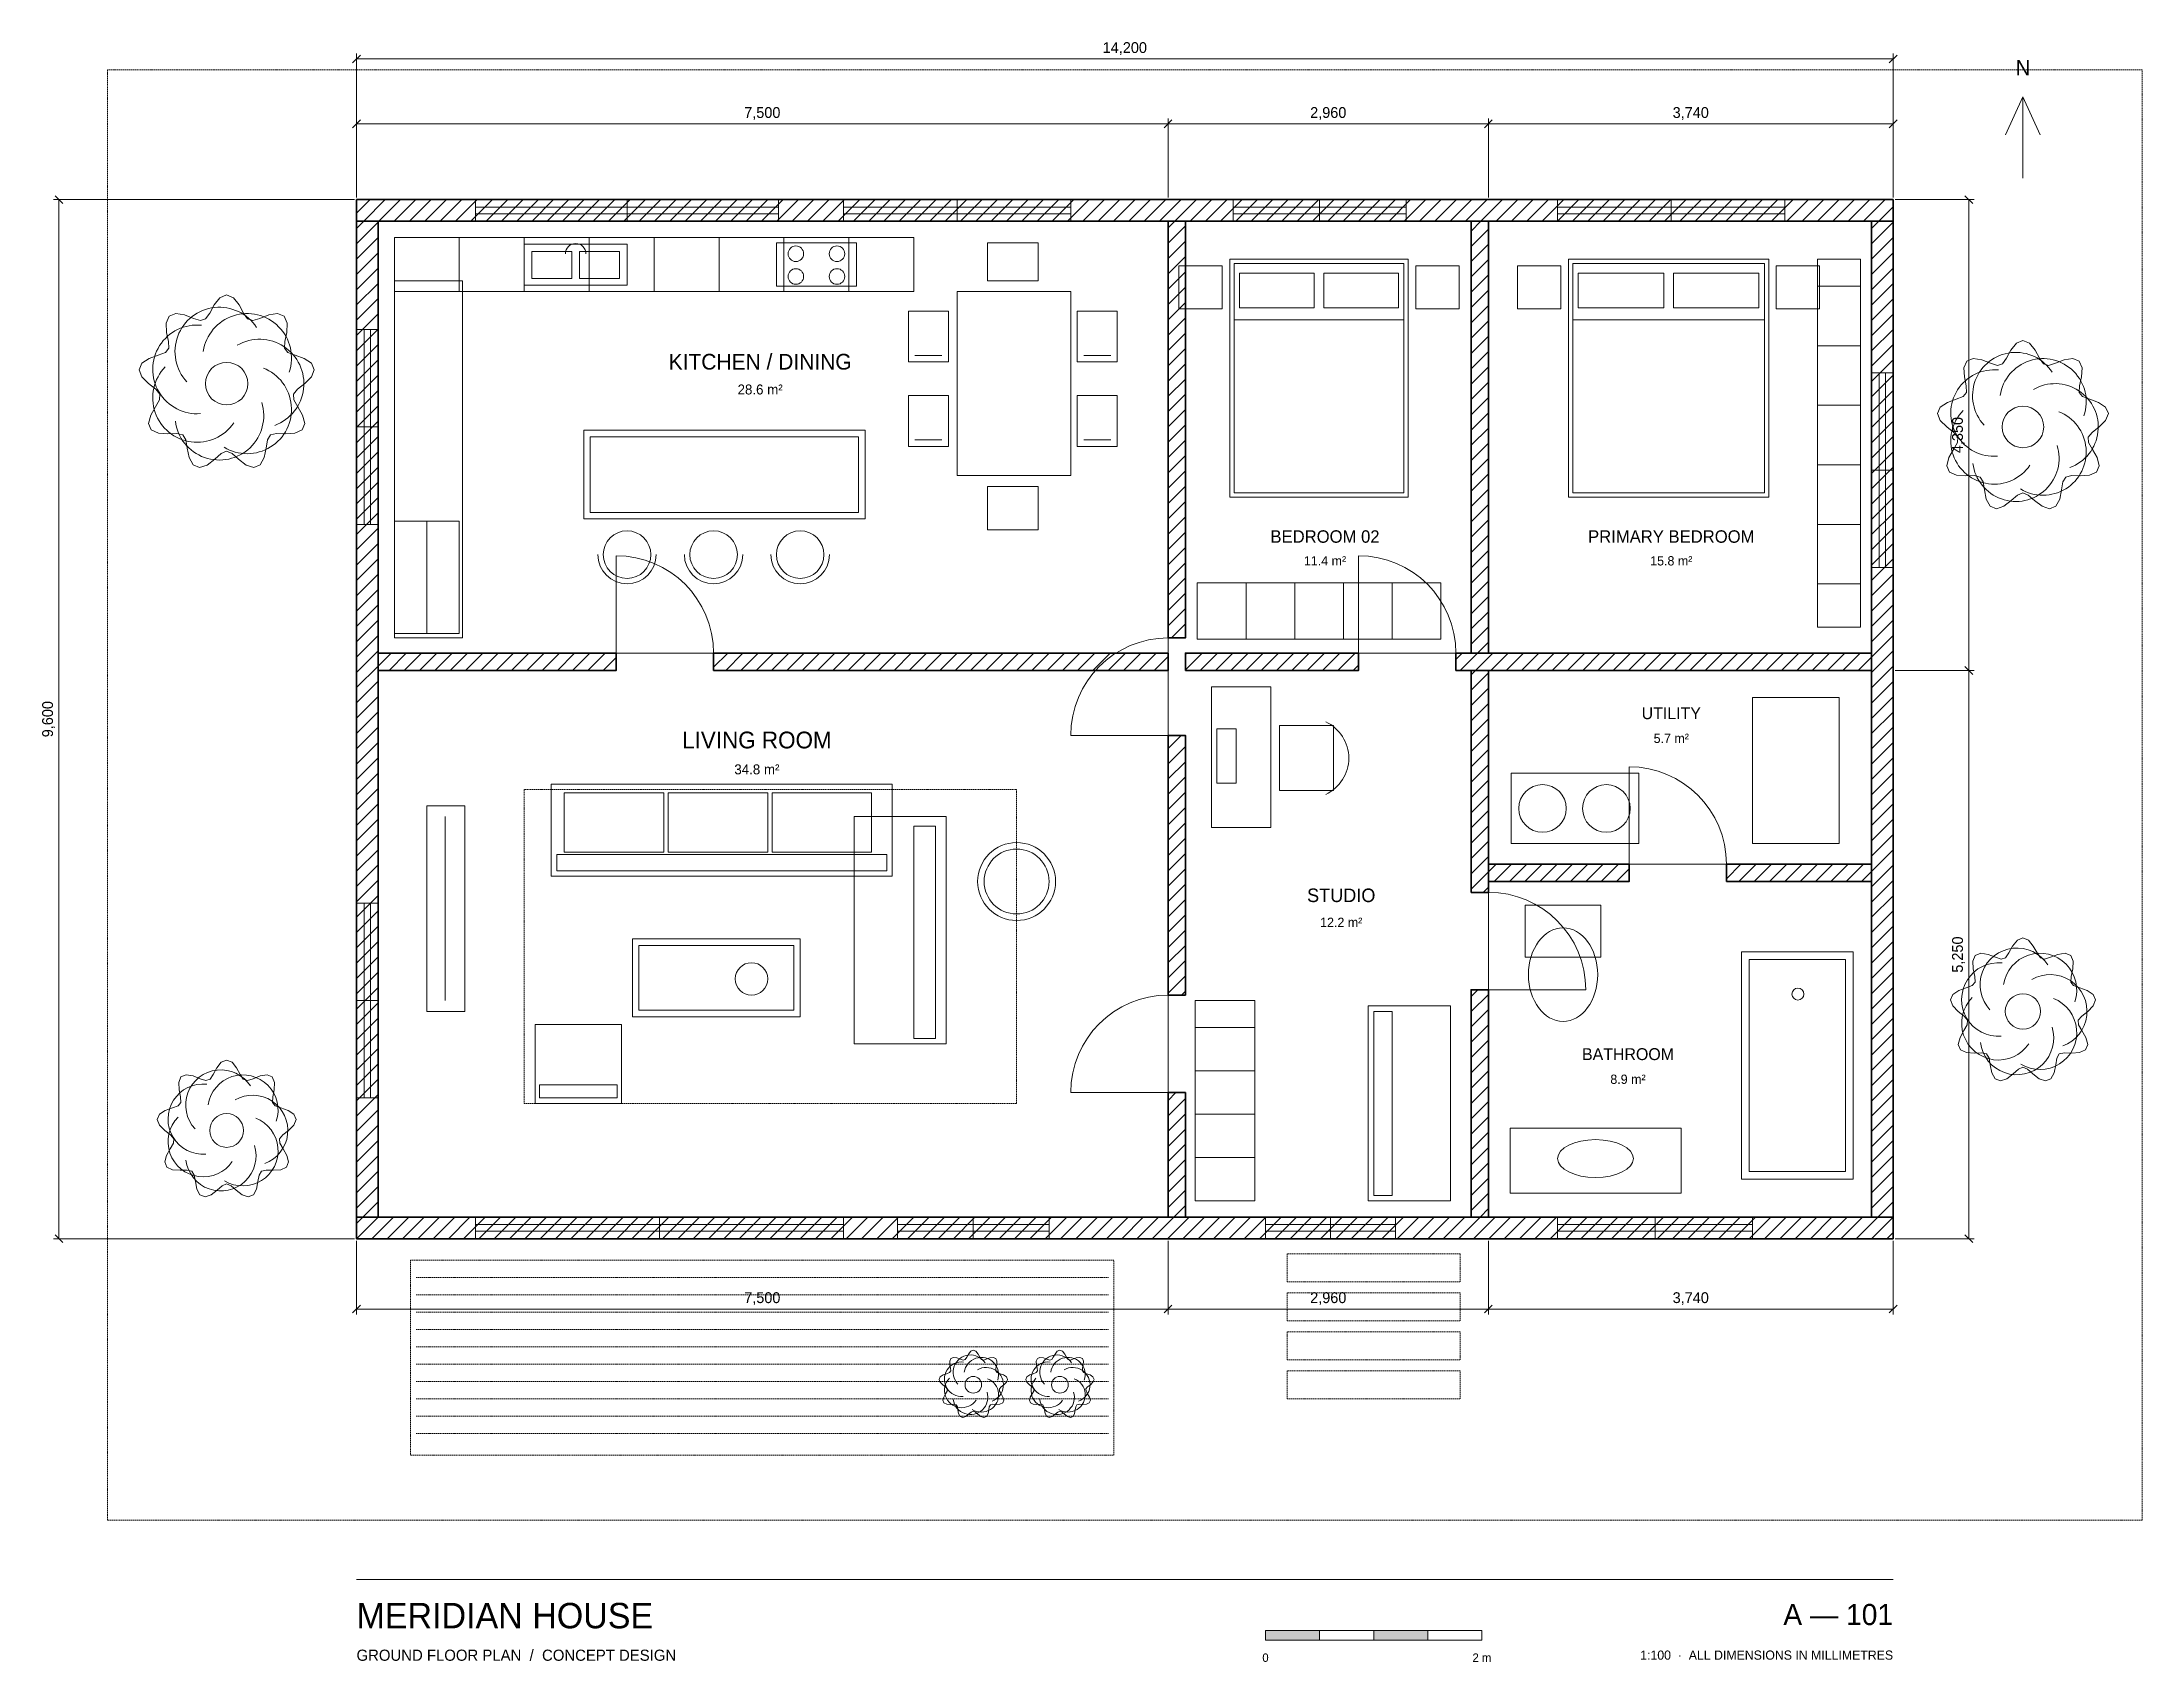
# Model space of a CAD drawing. Header units: millimetres. Extents: x -2906 to 16500, y -3911 to 11056.
import ezdxf
from ezdxf.enums import TextEntityAlignment as Align

# ---------------------------------------------------------------- set-up
doc = ezdxf.new("R2010")
doc.units = ezdxf.units.MM
doc.linetypes.add('DASHED', pattern=[18, 12, -6])
for name, color, linetype, lineweight, true_color in [('A-ANNOTATION', 7, 'CONTINUOUS', 18, 0xd4dde3), ('A-DIMENSION', 7, 'CONTINUOUS', 13, 0x82abbf), ('A-DOOR', 7, 'CONTINUOUS', 18, 0xc9aa7b), ('A-FIXTURES', 7, 'CONTINUOUS', 18, 0xa6b4bd), ('A-FURNITURE', 7, 'CONTINUOUS', 18, 0x9dac9e), ('A-GLAZING', 7, 'CONTINUOUS', 18, 0x81bbd0), ('A-HATCH', 7, 'CONTINUOUS', 13, 0xa8b3bf), ('A-LANDSCAPE', 7, 'CONTINUOUS', 13, 0x71997c), ('A-SITE', 7, 'DASHED', 13, 0x626f79), ('A-WALL', 7, 'CONTINUOUS', 35, 0xe2e6eb)]:
    doc.layers.add(name, color=color, linetype=linetype, lineweight=lineweight, true_color=true_color)
doc.dimstyles.get("Standard").update_dxf_attribs({"dimtxt": 90, "dimasz": 50, "dimexe": 0.18, "dimexo": 0.0625, "dimgap": 30, "dimtad": 0, "dimtih": 1, "dimtoh": 1, "dimdec": 0, "dimzin": 0, "dimdsep": 46, "dimcen": 0.09, "dimadec": 0, "dimazin": 0, "dimtfac": 1, "dimtdec": 4, "dimtofl": 0, "dimtmove": 0, "dimatfit": 3, "dimfxl": 1, "dimtolj": 1, "dimtzin": 0, "dimarcsym": 0})
pattern_1 = [(45, (0, 0), (-70.7107, 70.7107), [])]

# ---------------------------------------------------------------- blocks, each defined once
blk = doc.blocks.new('*D1')
at = {"layer": 'A-DIMENSION'}
for p, q in [((-36, 10864), (36, 10936)), ((0, 9620), (0, 10950)), ((0, 10900), (14200, 10900)), ((14164, 10864), (14236, 10936)), ((14200, 9620), (14200, 10950))]:
    blk.add_line(p, q, dxfattribs=at)
blk.add_text('14,200', height=100, dxfattribs=at).set_placement((7100, 10955), align=Align.CENTER)
blk = doc.blocks.new('*D2')
at = {"layer": 'A-DIMENSION'}
for p, q in [((-36, 10264), (36, 10336)), ((0, 9620), (0, 10350)), ((0, 10300), (7500, 10300)), ((7464, 10264), (7536, 10336)), ((7500, 9620), (7500, 10350))]:
    blk.add_line(p, q, dxfattribs=at)
blk.add_text('7,500', height=100, dxfattribs=at).set_placement((3750, 10355), align=Align.CENTER)
blk = doc.blocks.new('*D3')
at = {"layer": 'A-DIMENSION'}
for p, q in [((7464, 10264), (7536, 10336)), ((7500, 9620), (7500, 10350)), ((7500, 10300), (10460, 10300)), ((10424, 10264), (10496, 10336)), ((10460, 9620), (10460, 10350))]:
    blk.add_line(p, q, dxfattribs=at)
blk.add_text('2,960', height=100, dxfattribs=at).set_placement((8980, 10355), align=Align.CENTER)
blk = doc.blocks.new('*D4')
at = {"layer": 'A-DIMENSION'}
for p, q in [((10424, 10264), (10496, 10336)), ((10460, 9620), (10460, 10350)), ((10460, 10300), (14200, 10300)), ((14164, 10264), (14236, 10336)), ((14200, 9620), (14200, 10350))]:
    blk.add_line(p, q, dxfattribs=at)
blk.add_text('3,740', height=100, dxfattribs=at).set_placement((12330, 10355), align=Align.CENTER)
blk = doc.blocks.new('*D5')
at = {"layer": 'A-DIMENSION'}
for p, q in [((-20, 9600), (-2800, 9600)), ((-2714, 9564), (-2786, 9636)), ((-2750, 0), (-2750, 9600)), ((-20, 0), (-2800, 0)), ((-2714, -36), (-2786, 36))]:
    blk.add_line(p, q, dxfattribs=at)
blk.add_text('9,600', height=100, rotation=90, dxfattribs=at).set_placement((-2805, 4800), align=Align.CENTER)
blk = doc.blocks.new('*D6')
at = {"layer": 'A-DIMENSION'}
for p, q in [((14220, 5250), (14950, 5250)), ((14936, 5214), (14864, 5286)), ((14900, 0), (14900, 5250)), ((14220, 0), (14950, 0)), ((14936, -36), (14864, 36))]:
    blk.add_line(p, q, dxfattribs=at)
blk.add_text('5,250', height=100, rotation=90, dxfattribs=at).set_placement((14845, 2625), align=Align.CENTER)
blk = doc.blocks.new('*D7')
at = {"layer": 'A-DIMENSION'}
for p, q in [((14220, 9600), (14950, 9600)), ((14936, 9564), (14864, 9636)), ((14900, 5250), (14900, 9600)), ((14220, 5250), (14950, 5250)), ((14936, 5214), (14864, 5286))]:
    blk.add_line(p, q, dxfattribs=at)
blk.add_text('4,350', height=100, rotation=90, dxfattribs=at).set_placement((14845, 7425), align=Align.CENTER)
blk = doc.blocks.new('*D8')
at = {"layer": 'A-DIMENSION'}
for p, q in [((0, -20), (0, -700)), ((7500, -20), (7500, -700)), ((-36, -686), (36, -614)), ((0, -650), (7500, -650)), ((7464, -686), (7536, -614))]:
    blk.add_line(p, q, dxfattribs=at)
blk.add_text('7,500', height=100, dxfattribs=at).set_placement((3750, -595), align=Align.CENTER)
blk = doc.blocks.new('*D9')
at = {"layer": 'A-DIMENSION'}
for p, q in [((7500, -20), (7500, -700)), ((10460, -20), (10460, -700)), ((7464, -686), (7536, -614)), ((7500, -650), (10460, -650)), ((10424, -686), (10496, -614))]:
    blk.add_line(p, q, dxfattribs=at)
blk.add_text('2,960', height=100, dxfattribs=at).set_placement((8980, -595), align=Align.CENTER)
blk = doc.blocks.new('*D10')
at = {"layer": 'A-DIMENSION'}
for p, q in [((10460, -20), (10460, -700)), ((14200, -20), (14200, -700)), ((10424, -686), (10496, -614)), ((10460, -650), (14200, -650)), ((14164, -686), (14236, -614))]:
    blk.add_line(p, q, dxfattribs=at)
blk.add_text('3,740', height=100, dxfattribs=at).set_placement((12330, -595), align=Align.CENTER)

msp = doc.modelspace()

# ---------------------------------------------------------------- hatches: boundary and pattern name
at = {"layer": 'A-DIMENSION'}
for points in [[(8400, -3710), (8900, -3710), (8900, -3620), (8400, -3620)], [(9400, -3710), (9900, -3710), (9900, -3620), (9400, -3620)]]:
    msp.add_hatch(color=256, dxfattribs=at).paths.add_polyline_path(points, flags=0)
at = {"layer": 'A-HATCH'}
h = msp.add_hatch(dxfattribs=at)
h.set_pattern_fill('ANSI31', color=256, style=0)
h.set_pattern_definition(pattern_1)
h.paths.add_polyline_path([(0, 9400), (14200, 9400), (14200, 9600), (0, 9600)], flags=0)
h = msp.add_hatch(dxfattribs=at)
h.set_pattern_fill('ANSI31', color=256, style=0)
h.set_pattern_definition(pattern_1)
h.paths.add_polyline_path([(0, 200), (200, 200), (200, 9400), (0, 9400)], flags=0)
h = msp.add_hatch(dxfattribs=at)
h.set_pattern_fill('ANSI31', color=256, style=0)
h.set_pattern_definition(pattern_1)
h.paths.add_polyline_path([(7500, 5550), (7660, 5550), (7660, 9400), (7500, 9400)], flags=0)
h = msp.add_hatch(dxfattribs=at)
h.set_pattern_fill('ANSI31', color=256, style=0)
h.set_pattern_definition(pattern_1)
h.paths.add_polyline_path([(10300, 5410), (10460, 5410), (10460, 9400), (10300, 9400)], flags=0)
h = msp.add_hatch(dxfattribs=at)
h.set_pattern_fill('ANSI31', color=256, style=0)
h.set_pattern_definition(pattern_1)
h.paths.add_polyline_path([(14000, 200), (14200, 200), (14200, 9400), (14000, 9400)], flags=0)
h = msp.add_hatch(dxfattribs=at)
h.set_pattern_fill('ANSI31', color=256, style=0)
h.set_pattern_definition(pattern_1)
h.paths.add_polyline_path([(200, 5250), (2400, 5250), (2400, 5410), (200, 5410)], flags=0)
h = msp.add_hatch(dxfattribs=at)
h.set_pattern_fill('ANSI31', color=256, style=0)
h.set_pattern_definition(pattern_1)
h.paths.add_polyline_path([(3300, 5250), (7500, 5250), (7500, 5410), (3300, 5410)], flags=0)
h = msp.add_hatch(dxfattribs=at)
h.set_pattern_fill('ANSI31', color=256, style=0)
h.set_pattern_definition(pattern_1)
h.paths.add_polyline_path([(7660, 5250), (9260, 5250), (9260, 5410), (7660, 5410)], flags=0)
h = msp.add_hatch(dxfattribs=at)
h.set_pattern_fill('ANSI31', color=256, style=0)
h.set_pattern_definition(pattern_1)
h.paths.add_polyline_path([(10160, 5250), (14000, 5250), (14000, 5410), (10160, 5410)], flags=0)
h = msp.add_hatch(dxfattribs=at)
h.set_pattern_fill('ANSI31', color=256, style=0)
h.set_pattern_definition(pattern_1)
h.paths.add_polyline_path([(10300, 3200), (10460, 3200), (10460, 5250), (10300, 5250)], flags=0)
h = msp.add_hatch(dxfattribs=at)
h.set_pattern_fill('ANSI31', color=256, style=0)
h.set_pattern_definition(pattern_1)
h.paths.add_polyline_path([(7500, 2250), (7660, 2250), (7660, 4650), (7500, 4650)], flags=0)
h = msp.add_hatch(dxfattribs=at)
h.set_pattern_fill('ANSI31', color=256, style=0)
h.set_pattern_definition(pattern_1)
h.paths.add_polyline_path([(10460, 3300), (11760, 3300), (11760, 3460), (10460, 3460)], flags=0)
h = msp.add_hatch(dxfattribs=at)
h.set_pattern_fill('ANSI31', color=256, style=0)
h.set_pattern_definition(pattern_1)
h.paths.add_polyline_path([(12660, 3300), (14000, 3300), (14000, 3460), (12660, 3460)], flags=0)
h = msp.add_hatch(dxfattribs=at)
h.set_pattern_fill('ANSI31', color=256, style=0)
h.set_pattern_definition(pattern_1)
h.paths.add_polyline_path([(10300, 200), (10460, 200), (10460, 2300), (10300, 2300)], flags=0)
h = msp.add_hatch(dxfattribs=at)
h.set_pattern_fill('ANSI31', color=256, style=0)
h.set_pattern_definition(pattern_1)
h.paths.add_polyline_path([(7500, 200), (7660, 200), (7660, 1350), (7500, 1350)], flags=0)
h = msp.add_hatch(dxfattribs=at)
h.set_pattern_fill('ANSI31', color=256, style=0)
h.set_pattern_definition(pattern_1)
h.paths.add_polyline_path([(0, 0), (14200, 0), (14200, 200), (0, 200)], flags=0)

# ---------------------------------------------------------------- linework, layer by layer
at = {"layer": 'A-ANNOTATION'}
for p, q in [((15400, 9800), (15400, 10550)), ((0, -3150), (14200, -3150))]:
    msp.add_line(p, q, dxfattribs=at)
msp.add_lwpolyline([(15240, 10200), (15400, 10550), (15560, 10200)], dxfattribs=at)
at = {"layer": 'A-DIMENSION'}
for points in [[(8400, -3710), (8900, -3710), (8900, -3620), (8400, -3620)], [(8900, -3710), (9400, -3710), (9400, -3620), (8900, -3620)], [(9400, -3710), (9900, -3710), (9900, -3620), (9400, -3620)], [(9900, -3710), (10400, -3710), (10400, -3620), (9900, -3620)]]:
    msp.add_lwpolyline(points, close=True, dxfattribs=at)
at = {"layer": 'A-DOOR'}
for p, q in [((2400, 5410), (2400, 6310)), ((9260, 5410), (9260, 6310)), ((7500, 4650), (7500, 5550)), ((2400, 5410), (3300, 5410)), ((9260, 5410), (10160, 5410)), ((7500, 4650), (6600, 4650)), ((11760, 3460), (11760, 4360)), ((11760, 3460), (12660, 3460)), ((10460, 2300), (10460, 3200)), ((7500, 1350), (7500, 2250)), ((10460, 2300), (11360, 2300)), ((7500, 1350), (6600, 1350))]:
    msp.add_line(p, q, dxfattribs=at)
for centre, start, end in [((2400, 5410), 0, 90), ((9260, 5410), 0, 90), ((7500, 4650), 90, 180), ((11760, 3460), 0, 90), ((10460, 2300), 0, 90), ((7500, 1350), 90, 180)]:
    msp.add_arc(centre, 900, start, end, dxfattribs=at)
at = {"layer": 'A-FIXTURES'}
for p, q in [((950, 8750), (950, 9250)), ((1550, 8750), (1550, 9250)), ((2150, 8750), (2150, 9250)), ((2750, 8750), (2750, 9250)), ((3350, 8750), (3350, 9250)), ((3950, 8750), (3950, 9250)), ((4550, 8750), (4550, 9250)), ((13500, 8800), (13900, 8800)), ((13500, 8250), (13900, 8250)), ((13500, 7700), (13900, 7700)), ((13500, 7150), (13900, 7150)), ((650, 5590), (650, 6630)), ((13500, 6600), (13900, 6600)), ((8220, 5540), (8220, 6060)), ((8670, 5540), (8670, 6060)), ((9120, 5540), (9120, 6060)), ((9570, 5540), (9570, 6060)), ((13500, 6050), (13900, 6050)), ((820, 2200), (820, 3900)), ((7750, 1950), (8300, 1950)), ((7750, 1550), (8300, 1550)), ((7750, 1150), (8300, 1150)), ((7750, 750), (8300, 750))]:
    msp.add_line(p, q, dxfattribs=at)
for points in [[(350, 8750), (5150, 8750), (5150, 9250), (350, 9250)], [(1550, 8810), (2500, 8810), (2500, 9190), (1550, 9190)], [(3880, 8800), (4620, 8800), (4620, 9200), (3880, 9200)], [(1620, 8870), (1990, 8870), (1990, 9120), (1620, 9120)], [(2060, 8870), (2430, 8870), (2430, 9120), (2060, 9120)], [(13500, 5650), (13900, 5650), (13900, 9050), (13500, 9050)], [(350, 5550), (980, 5550), (980, 8850), (350, 8850)], [(2100, 6650), (4700, 6650), (4700, 7470), (2100, 7470)], [(2160, 6710), (4640, 6710), (4640, 7410), (2160, 7410)], [(350, 5590), (950, 5590), (950, 6630), (350, 6630)], [(7770, 5540), (10020, 5540), (10020, 6060), (7770, 6060)], [(12900, 3650), (13700, 3650), (13700, 5000), (12900, 5000)], [(10670, 3650), (11850, 3650), (11850, 4300), (10670, 4300)], [(650, 2100), (1000, 2100), (1000, 4000), (650, 4000)], [(10800, 2600), (11500, 2600), (11500, 3080), (10800, 3080)], [(12800, 550), (13830, 550), (13830, 2650), (12800, 2650)], [(12870, 620), (13760, 620), (13760, 2580), (12870, 2580)], [(7750, 350), (8300, 350), (8300, 2200), (7750, 2200)], [(10660, 420), (12240, 420), (12240, 1020), (10660, 1020)]]:
    msp.add_lwpolyline(points, close=True, dxfattribs=at)
for centre, radius in [((4060, 9100), 72), ((4440, 9100), 72), ((4060, 8890), 72), ((4440, 8890), 72), ((10960, 3975), 220), ((11550, 3975), 220), ((13320, 2260), 55)]:
    msp.add_circle(centre, radius, dxfattribs=at)
msp.add_arc((2025, 9100), 95, 0, 180, dxfattribs=at)
for centre, major_axis, ratio in [((11150, 2440), (0, 432), 0.7407407), ((11450, 740), (350, 0), 0.5)]:
    msp.add_ellipse(centre, major_axis=major_axis, ratio=ratio, dxfattribs=at)
at = {"layer": 'A-FURNITURE'}
for p, q in [((8110, 8490), (9680, 8490)), ((11240, 8490), (13010, 8490)), ((5160, 8160), (5410, 8160)), ((6720, 8160), (6970, 8160)), ((5160, 7380), (5410, 7380)), ((6720, 7380), (6970, 7380))]:
    msp.add_line(p, q, dxfattribs=at)
for points in [[(5830, 8850), (6300, 8850), (6300, 9200), (5830, 9200)], [(7600, 8590), (8000, 8590), (8000, 8990), (7600, 8990)], [(8070, 6850), (9720, 6850), (9720, 9050), (8070, 9050)], [(8110, 6890), (9680, 6890), (9680, 9010), (8110, 9010)], [(9790, 8590), (10190, 8590), (10190, 8990), (9790, 8990)], [(10730, 8590), (11130, 8590), (11130, 8990), (10730, 8990)], [(11200, 6850), (13050, 6850), (13050, 9050), (11200, 9050)], [(11240, 6890), (13010, 6890), (13010, 9010), (11240, 9010)], [(13120, 8590), (13520, 8590), (13520, 8990), (13120, 8990)], [(5550, 7050), (6600, 7050), (6600, 8750), (5550, 8750)], [(8160, 8600), (8850, 8600), (8850, 8920), (8160, 8920)], [(8940, 8600), (9630, 8600), (9630, 8920), (8940, 8920)], [(11290, 8600), (12080, 8600), (12080, 8920), (11290, 8920)], [(12170, 8600), (12960, 8600), (12960, 8920), (12170, 8920)], [(5100, 8100), (5470, 8100), (5470, 8570), (5100, 8570)], [(6660, 8100), (7030, 8100), (7030, 8570), (6660, 8570)], [(5100, 7320), (5470, 7320), (5470, 7790), (5100, 7790)], [(6660, 7320), (7030, 7320), (7030, 7790), (6660, 7790)], [(5830, 6550), (6300, 6550), (6300, 6950), (5830, 6950)], [(7900, 3800), (8450, 3800), (8450, 5100), (7900, 5100)], [(7950, 4210), (8130, 4210), (8130, 4710), (7950, 4710)], [(8530, 4140), (9030, 4140), (9030, 4740), (8530, 4740)], [(1800, 3350), (4950, 3350), (4950, 4200), (1800, 4200)], [(1920, 3570), (2840, 3570), (2840, 4120), (1920, 4120)], [(2880, 3570), (3800, 3570), (3800, 4120), (2880, 4120)], [(3840, 3570), (4760, 3570), (4760, 4120), (3840, 4120)], [(4600, 1800), (5450, 1800), (5450, 3900), (4600, 3900)], [(5150, 1850), (5350, 1850), (5350, 3810), (5150, 3810)], [(1850, 3400), (4900, 3400), (4900, 3550), (1850, 3550)], [(2550, 2050), (4100, 2050), (4100, 2770), (2550, 2770)], [(2610, 2110), (4040, 2110), (4040, 2710), (2610, 2710)], [(9350, 350), (10110, 350), (10110, 2150), (9350, 2150)], [(1650, 1250), (2450, 1250), (2450, 1980), (1650, 1980)], [(9400, 400), (9570, 400), (9570, 2100), (9400, 2100)], [(1690, 1300), (2410, 1300), (2410, 1420), (1690, 1420)]]:
    msp.add_lwpolyline(points, close=True, dxfattribs=at)
at = {"layer": 'A-FURNITURE', "linetype": 'DASHED'}
msp.add_lwpolyline([(1550, 1250), (6100, 1250), (6100, 4150), (1550, 4150)], close=True, dxfattribs=at)
at = {"layer": 'A-FURNITURE'}
for centre, radius in [((2500, 6320), 220), ((3300, 6320), 220), ((4100, 6320), 220), ((6100, 3300), 360), ((6100, 3300), 300), ((3650, 2400), 150)]:
    msp.add_circle(centre, radius, dxfattribs=at)
for centre, radius, start, end in [((2500, 6320), 270, 180, 0), ((3300, 6320), 270, 180, 0), ((4100, 6320), 270, 180, 0), ((8800, 4440), 370, 295, 65)]:
    msp.add_arc(centre, radius, start, end, dxfattribs=at)
at = {"layer": 'A-GLAZING'}
for p, q in [((1100, 9530), (3900, 9530)), ((2500, 9400), (2500, 9600)), ((4500, 9530), (6600, 9530)), ((5550, 9400), (5550, 9600)), ((8100, 9530), (9700, 9530)), ((8900, 9400), (8900, 9600)), ((11100, 9530), (13200, 9530)), ((12150, 9400), (12150, 9600)), ((1100, 9470), (3900, 9470)), ((4500, 9470), (6600, 9470)), ((8100, 9470), (9700, 9470)), ((11100, 9470), (13200, 9470)), ((70, 6600), (70, 8400)), ((130, 6600), (130, 8400)), ((14070, 6200), (14070, 8000)), ((14130, 6200), (14130, 8000)), ((200, 7500), (0, 7500)), ((14200, 7100), (14000, 7100)), ((70, 1300), (70, 3100)), ((130, 1300), (130, 3100)), ((200, 2200), (0, 2200)), ((2800, 0), (2800, 200)), ((5700, 0), (5700, 200)), ((9000, 0), (9000, 200)), ((12000, 0), (12000, 200)), ((1100, 130), (4500, 130)), ((1100, 70), (4500, 70)), ((5000, 130), (6400, 130)), ((5000, 70), (6400, 70)), ((8400, 130), (9600, 130)), ((8400, 70), (9600, 70)), ((11100, 130), (12900, 130)), ((11100, 70), (12900, 70))]:
    msp.add_line(p, q, dxfattribs=at)
for points in [[(1100, 9400), (3900, 9400), (3900, 9600), (1100, 9600)], [(4500, 9400), (6600, 9400), (6600, 9600), (4500, 9600)], [(8100, 9400), (9700, 9400), (9700, 9600), (8100, 9600)], [(11100, 9400), (13200, 9400), (13200, 9600), (11100, 9600)], [(200, 6600), (200, 8400), (0, 8400), (0, 6600)], [(14200, 6200), (14200, 8000), (14000, 8000), (14000, 6200)], [(200, 1300), (200, 3100), (0, 3100), (0, 1300)], [(1100, 0), (4500, 0), (4500, 200), (1100, 200)], [(5000, 0), (6400, 0), (6400, 200), (5000, 200)], [(8400, 0), (9600, 0), (9600, 200), (8400, 200)], [(11100, 0), (12900, 0), (12900, 200), (11100, 200)]]:
    msp.add_lwpolyline(points, close=True, dxfattribs=at)
at = {"layer": 'A-LANDSCAPE'}
for points in [[(-478.4, 7900), (-416.9, 7961.6), (-391.3, 8028.1), (-416.8, 8088), (-484.8, 8132.4), (-568.1, 8161.7), (-635.2, 8187.8), (-666.3, 8227), (-663, 8290.1), (-645.4, 8373.7), (-640.6, 8459.4), (-667.6, 8523.3), (-729.1, 8548.2), (-811, 8534.9), (-892.7, 8503.1), (-958.6, 8482.7), (-1005.9, 8497.3), (-1043.5, 8551.7), (-1084.7, 8627.9), (-1137.5, 8694), (-1200, 8720), (-1262.5, 8694), (-1315.3, 8627.9), (-1356.5, 8551.7), (-1394.1, 8497.3), (-1441.4, 8482.7), (-1507.3, 8503.1), (-1589, 8534.9), (-1670.9, 8548.2), (-1732.4, 8523.3), (-1759.4, 8459.4), (-1754.6, 8373.7), (-1737, 8290.1), (-1733.7, 8227), (-1764.8, 8187.8), (-1831.9, 8161.7), (-1915.2, 8132.4), (-1983.2, 8088), (-2008.7, 8028.1), (-1983.1, 7961.6), (-1921.6, 7900), (-1855.7, 7848.4), (-1816.7, 7802.3), (-1820.1, 7751.1), (-1857.4, 7686.4), (-1901.5, 7609.4), (-1921.1, 7532.6), (-1896.8, 7473), (-1830.6, 7441.9), (-1742.8, 7436.4), (-1661, 7439), (-1604.9, 7425.9), (-1577.4, 7380.6), (-1565, 7304.3), (-1547.9, 7217.2), (-1510.9, 7149.3), (-1451.9, 7124.7), (-1380.5, 7148.3), (-1310.5, 7202.5), (-1250.7, 7255.2), (-1200, 7276.8), (-1149.3, 7255.2), (-1089.5, 7202.5), (-1019.5, 7148.3), (-948.1, 7124.7), (-889.1, 7149.3), (-852.1, 7217.2), (-835, 7304.3), (-822.6, 7380.6), (-795.1, 7425.9), (-739, 7439), (-657.2, 7436.4), (-569.4, 7441.9), (-503.2, 7473), (-478.9, 7532.6), (-498.5, 7609.4), (-542.6, 7686.4), (-579.9, 7751.1), (-583.3, 7802.3), (-544.3, 7848.4)], [(16104, 7500), (16164, 7560.1), (16189, 7625), (16164.1, 7683.5), (16097.8, 7726.7), (16016.5, 7755.4), (15951.1, 7780.8), (15920.7, 7819.1), (15923.9, 7880.6), (15941.1, 7962.1), (15945.8, 8045.8), (15919.4, 8108.1), (15859.5, 8132.4), (15779.5, 8119.4), (15699.8, 8088.4), (15635.5, 8068.5), (15589.3, 8082.7), (15552.6, 8135.8), (15512.5, 8210.2), (15461, 8274.6), (15400, 8300), (15339, 8274.6), (15287.5, 8210.2), (15247.4, 8135.8), (15210.7, 8082.7), (15164.5, 8068.5), (15100.2, 8088.4), (15020.5, 8119.4), (14940.5, 8132.4), (14880.6, 8108.1), (14854.2, 8045.8), (14858.9, 7962.1), (14876.1, 7880.6), (14879.3, 7819.1), (14848.9, 7780.8), (14783.5, 7755.4), (14702.2, 7726.7), (14635.9, 7683.5), (14611, 7625), (14636, 7560.1), (14696, 7500), (14760.3, 7449.7), (14798.3, 7404.7), (14795, 7354.8), (14758.7, 7291.6), (14715.6, 7216.5), (14696.5, 7141.6), (14720.1, 7083.4), (14784.8, 7053), (14870.4, 7047.7), (14950.2, 7050.2), (15004.9, 7037.4), (15031.8, 6993.3), (15043.9, 6918.8), (15060.6, 6833.9), (15096.6, 6767.6), (15154.2, 6743.6), (15223.9, 6766.7), (15292.2, 6819.5), (15350.5, 6870.9), (15400, 6892), (15449.5, 6870.9), (15507.8, 6819.5), (15576.1, 6766.7), (15645.8, 6743.6), (15703.4, 6767.6), (15739.4, 6833.9), (15756.1, 6918.8), (15768.2, 6993.3), (15795.1, 7037.4), (15849.8, 7050.2), (15929.6, 7047.7), (16015.2, 7053), (16079.9, 7083.4), (16103.5, 7141.6), (16084.4, 7216.5), (16041.3, 7291.6), (16005, 7354.8), (16001.7, 7404.7), (16039.7, 7449.7)], [(15998.4, 2100), (16049.4, 2151.1), (16070.6, 2206.2), (16049.5, 2255.9), (15993.1, 2292.7), (15924, 2317), (15868.4, 2338.7), (15842.6, 2371.2), (15845.3, 2423.5), (15859.9, 2492.8), (15863.9, 2563.9), (15841.5, 2616.9), (15790.5, 2637.5), (15722.6, 2626.5), (15654.8, 2600.2), (15600.1, 2583.2), (15560.9, 2595.3), (15529.7, 2640.4), (15495.6, 2703.6), (15451.8, 2758.4), (15400, 2780), (15348.2, 2758.4), (15304.4, 2703.6), (15270.3, 2640.4), (15239.1, 2595.3), (15199.9, 2583.2), (15145.2, 2600.2), (15077.4, 2626.5), (15009.5, 2637.5), (14958.5, 2616.9), (14936.1, 2563.9), (14940.1, 2492.8), (14954.7, 2423.5), (14957.4, 2371.2), (14931.6, 2338.7), (14876, 2317), (14806.9, 2292.7), (14750.5, 2255.9), (14729.4, 2206.2), (14750.6, 2151.1), (14801.6, 2100), (14856.3, 2057.2), (14888.6, 2019), (14885.8, 1976.5), (14854.9, 1922.9), (14818.3, 1859.1), (14802, 1795.3), (14822.1, 1745.9), (14877.1, 1720.1), (14949.8, 1715.5), (15017.7, 1717.7), (15064.2, 1706.8), (15087.1, 1669.3), (15097.3, 1606), (15111.5, 1533.8), (15142.2, 1477.5), (15191.1, 1457.1), (15250.4, 1476.7), (15308.4, 1521.6), (15357.9, 1565.3), (15400, 1583.2), (15442.1, 1565.3), (15491.6, 1521.6), (15549.6, 1476.7), (15608.9, 1457.1), (15657.8, 1477.5), (15688.5, 1533.8), (15702.7, 1606), (15712.9, 1669.3), (15735.8, 1706.8), (15782.3, 1717.7), (15850.2, 1715.5), (15922.9, 1720.1), (15977.9, 1745.9), (15998, 1795.3), (15981.7, 1859.1), (15945.1, 1922.9), (15914.2, 1976.5), (15911.4, 2019), (15943.7, 2057.2)], [(-628, 1000), (-579.3, 1048.9), (-559, 1101.5), (-579.1, 1149.1), (-633.1, 1184.2), (-699.1, 1207.5), (-752.3, 1228.1), (-777, 1259.2), (-774.3, 1309.3), (-760.4, 1375.5), (-756.5, 1443.5), (-778, 1494.1), (-826.7, 1513.8), (-891.6, 1503.2), (-956.4, 1478.1), (-1008.7, 1461.9), (-1046.2, 1473.5), (-1076, 1516.6), (-1108.6, 1577), (-1150.5, 1629.4), (-1200, 1650), (-1249.5, 1629.4), (-1291.4, 1577), (-1324, 1516.6), (-1353.8, 1473.5), (-1391.3, 1461.9), (-1443.6, 1478.1), (-1508.4, 1503.2), (-1573.3, 1513.8), (-1622, 1494.1), (-1643.5, 1443.5), (-1639.6, 1375.5), (-1625.7, 1309.3), (-1623, 1259.2), (-1647.7, 1228.1), (-1700.9, 1207.5), (-1766.9, 1184.2), (-1820.9, 1149.1), (-1841, 1101.5), (-1820.7, 1048.9), (-1772, 1000), (-1719.7, 959.1), (-1688.9, 922.6), (-1691.5, 882), (-1721.1, 830.7), (-1756, 769.7), (-1771.6, 708.8), (-1752.4, 661.5), (-1699.8, 636.8), (-1630.3, 632.5), (-1565.5, 634.5), (-1521, 624.2), (-1499.1, 588.3), (-1489.4, 527.8), (-1475.8, 458.8), (-1446.5, 405), (-1399.7, 385.4), (-1343, 404.2), (-1287.6, 447.1), (-1240.2, 488.9), (-1200, 506), (-1159.8, 488.9), (-1112.4, 447.1), (-1057, 404.2), (-1000.3, 385.4), (-953.5, 405), (-924.2, 458.8), (-910.6, 527.8), (-900.9, 588.3), (-879, 624.2), (-834.5, 634.5), (-769.7, 632.5), (-700.2, 636.8), (-647.6, 661.5), (-628.4, 708.8), (-644, 769.7), (-678.9, 830.7), (-708.5, 882), (-711.1, 922.6), (-680.3, 959.1)], [(5981.6, -1350), (6005.6, -1325.9), (6015.6, -1300), (6005.7, -1276.6), (5979.1, -1259.3), (5946.6, -1247.9), (5920.4, -1237.7), (5908.3, -1222.4), (5909.6, -1197.7), (5916.4, -1165.2), (5918.3, -1131.7), (5907.7, -1106.8), (5883.8, -1097), (5851.8, -1102.3), (5819.9, -1114.6), (5794.2, -1122.6), (5775.7, -1116.9), (5761.1, -1095.7), (5745, -1065.9), (5724.4, -1040.2), (5700, -1030), (5675.6, -1040.2), (5655, -1065.9), (5638.9, -1095.7), (5624.3, -1116.9), (5605.8, -1122.6), (5580.1, -1114.6), (5548.2, -1102.3), (5516.2, -1097), (5492.3, -1106.8), (5481.7, -1131.7), (5483.6, -1165.2), (5490.4, -1197.7), (5491.7, -1222.4), (5479.6, -1237.7), (5453.4, -1247.9), (5420.9, -1259.3), (5394.3, -1276.6), (5384.4, -1300), (5394.4, -1325.9), (5418.4, -1350), (5444.1, -1370.1), (5459.3, -1388.1), (5458, -1408.1), (5443.5, -1433.4), (5426.3, -1463.4), (5418.6, -1493.4), (5428.1, -1516.6), (5453.9, -1528.8), (5488.2, -1530.9), (5520.1, -1529.9), (5542, -1535), (5552.7, -1552.7), (5557.5, -1582.5), (5564.2, -1616.4), (5578.7, -1642.9), (5601.7, -1652.6), (5629.6, -1643.3), (5656.9, -1622.2), (5680.2, -1601.6), (5700, -1593.2), (5719.8, -1601.6), (5743.1, -1622.2), (5770.4, -1643.3), (5798.3, -1652.6), (5821.3, -1642.9), (5835.8, -1616.4), (5842.5, -1582.5), (5847.3, -1552.7), (5858, -1535), (5879.9, -1529.9), (5911.8, -1530.9), (5946.1, -1528.8), (5971.9, -1516.6), (5981.4, -1493.4), (5973.7, -1463.4), (5956.5, -1433.4), (5942, -1408.1), (5940.7, -1388.1), (5955.9, -1370.1)], [(6781.6, -1350), (6805.6, -1325.9), (6815.6, -1300), (6805.7, -1276.6), (6779.1, -1259.3), (6746.6, -1247.9), (6720.4, -1237.7), (6708.3, -1222.4), (6709.6, -1197.7), (6716.4, -1165.2), (6718.3, -1131.7), (6707.7, -1106.8), (6683.8, -1097), (6651.8, -1102.3), (6619.9, -1114.6), (6594.2, -1122.6), (6575.7, -1116.9), (6561.1, -1095.7), (6545, -1065.9), (6524.4, -1040.2), (6500, -1030), (6475.6, -1040.2), (6455, -1065.9), (6438.9, -1095.7), (6424.3, -1116.9), (6405.8, -1122.6), (6380.1, -1114.6), (6348.2, -1102.3), (6316.2, -1097), (6292.3, -1106.8), (6281.7, -1131.7), (6283.6, -1165.2), (6290.4, -1197.7), (6291.7, -1222.4), (6279.6, -1237.7), (6253.4, -1247.9), (6220.9, -1259.3), (6194.3, -1276.6), (6184.4, -1300), (6194.4, -1325.9), (6218.4, -1350), (6244.1, -1370.1), (6259.3, -1388.1), (6258, -1408.1), (6243.5, -1433.4), (6226.3, -1463.4), (6218.6, -1493.4), (6228.1, -1516.6), (6253.9, -1528.8), (6288.2, -1530.9), (6320.1, -1529.9), (6342, -1535), (6352.7, -1552.7), (6357.5, -1582.5), (6364.2, -1616.4), (6378.7, -1642.9), (6401.7, -1652.6), (6429.6, -1643.3), (6456.9, -1622.2), (6480.2, -1601.6), (6500, -1593.2), (6519.8, -1601.6), (6543.1, -1622.2), (6570.4, -1643.3), (6598.3, -1652.6), (6621.3, -1642.9), (6635.8, -1616.4), (6642.5, -1582.5), (6647.3, -1552.7), (6658, -1535), (6679.9, -1529.9), (6711.8, -1530.9), (6746.1, -1528.8), (6771.9, -1516.6), (6781.4, -1493.4), (6773.7, -1463.4), (6756.5, -1433.4), (6742, -1408.1), (6740.7, -1388.1), (6755.9, -1370.1)]]:
    msp.add_lwpolyline(points, close=True, dxfattribs=at)
for centre, radius in [((-1200, 7900), 196.8), ((15400, 7500), 192), ((15400, 2100), 163.2), ((-1200, 1000), 156), ((5700, -1350), 76.8), ((6500, -1350), 76.8)]:
    msp.add_circle(centre, radius, dxfattribs=at)
for centre, radius, start, end in [((-1267.5, 8195.8), 410, 32.85714, 222.85714), ((-1010.8, 8137.2), 410, 341.42857, 171.42857), ((-1473.4, 8031.6), 410, 84.28571, 274.28571), ((-896.6, 7900), 410, 290, 120), ((15334.1, 7788.6), 400, 32.85714, 222.85714), ((-1473.4, 7768.4), 410, 135.71429, 325.71429), ((-1010.8, 7662.8), 410, 238.57143, 68.57143), ((15133.3, 7628.4), 400, 84.28571, 274.28571), ((15584.6, 7731.4), 400, 341.42857, 171.42857), ((15696, 7500), 400, 290, 120), ((-1267.5, 7604.2), 410, 187.14286, 17.14286), ((15133.3, 7371.6), 400, 135.71429, 325.71429), ((15584.6, 7268.6), 400, 238.57143, 68.57143), ((15334.1, 7211.4), 400, 187.14286, 17.14286), ((15173.3, 2209.2), 340, 84.28571, 274.28571), ((15344, 2345.3), 340, 32.85714, 222.85714), ((15556.9, 2296.7), 340, 341.42857, 171.42857), ((15651.6, 2100), 340, 290, 120), ((15173.3, 1990.8), 340, 135.71429, 325.71429), ((15556.9, 1903.3), 340, 238.57143, 68.57143), ((15344, 1854.7), 340, 187.14286, 17.14286), ((-1253.5, 1234.5), 325, 32.85714, 222.85714), ((-1416.7, 1104.3), 325, 84.28571, 274.28571), ((-1050.1, 1188), 325, 341.42857, 171.42857), ((-959.5, 1000), 325, 290, 120), ((-1416.7, 895.7), 325, 135.71429, 325.71429), ((-1050.1, 812), 325, 238.57143, 68.57143), ((-1253.5, 765.5), 325, 187.14286, 17.14286), ((5593.3, -1298.6), 160, 84.28571, 274.28571), ((5673.7, -1234.6), 160, 32.85714, 222.85714), ((5773.8, -1257.4), 160, 341.42857, 171.42857), ((6393.3, -1298.6), 160, 84.28571, 274.28571), ((6473.7, -1234.6), 160, 32.85714, 222.85714), ((6573.8, -1257.4), 160, 341.42857, 171.42857), ((5593.3, -1401.4), 160, 135.71429, 325.71429), ((5773.8, -1442.6), 160, 238.57143, 68.57143), ((5818.4, -1350), 160, 290, 120), ((6393.3, -1401.4), 160, 135.71429, 325.71429), ((6573.8, -1442.6), 160, 238.57143, 68.57143), ((6618.4, -1350), 160, 290, 120), ((5673.7, -1465.4), 160, 187.14286, 17.14286), ((6473.7, -1465.4), 160, 187.14286, 17.14286)]:
    msp.add_arc(centre, radius, start, end, dxfattribs=at)
at = {"layer": 'A-SITE'}
for p, q in [((550, -360), (6950, -360)), ((550, -520), (6950, -520)), ((550, -680), (6950, -680)), ((550, -840), (6950, -840)), ((550, -1000), (6950, -1000)), ((550, -1160), (6950, -1160)), ((550, -1320), (6950, -1320)), ((550, -1480), (6950, -1480)), ((550, -1640), (6950, -1640)), ((550, -1800), (6950, -1800))]:
    msp.add_line(p, q, dxfattribs=at)
for points in [[(-2300, -2600), (16500, -2600), (16500, 10800), (-2300, 10800)], [(8600, -400), (10200, -400), (10200, -140), (8600, -140)], [(500, -2000), (7000, -2000), (7000, -200), (500, -200)], [(8600, -760), (10200, -760), (10200, -500), (8600, -500)], [(8600, -1120), (10200, -1120), (10200, -860), (8600, -860)], [(8600, -1480), (10200, -1480), (10200, -1220), (8600, -1220)]]:
    msp.add_lwpolyline(points, close=True, dxfattribs=at)
at = {"layer": 'A-WALL'}
for points in [[(0, 9400), (14200, 9400), (14200, 9600), (0, 9600)], [(0, 200), (200, 200), (200, 9400), (0, 9400)], [(7500, 5550), (7660, 5550), (7660, 9400), (7500, 9400)], [(10300, 5410), (10460, 5410), (10460, 9400), (10300, 9400)], [(14000, 200), (14200, 200), (14200, 9400), (14000, 9400)], [(200, 5250), (2400, 5250), (2400, 5410), (200, 5410)], [(3300, 5250), (7500, 5250), (7500, 5410), (3300, 5410)], [(7660, 5250), (9260, 5250), (9260, 5410), (7660, 5410)], [(10160, 5250), (14000, 5250), (14000, 5410), (10160, 5410)], [(10300, 3200), (10460, 3200), (10460, 5250), (10300, 5250)], [(7500, 2250), (7660, 2250), (7660, 4650), (7500, 4650)], [(10460, 3300), (11760, 3300), (11760, 3460), (10460, 3460)], [(12660, 3300), (14000, 3300), (14000, 3460), (12660, 3460)], [(10300, 200), (10460, 200), (10460, 2300), (10300, 2300)], [(7500, 200), (7660, 200), (7660, 1350), (7500, 1350)], [(0, 0), (14200, 0), (14200, 200), (0, 200)]]:
    msp.add_lwpolyline(points, close=True, dxfattribs=at)

# ---------------------------------------------------------------- texts
at = {"layer": 'A-ANNOTATION'}
for s, height, p in [('N', 140, (15400, 10750)), ('KITCHEN / DINING', 145, (3730, 8030)), ('28.6 m²', 92, (3730, 7800)), ('BEDROOM 02', 115, (8950, 6430)), ('PRIMARY BEDROOM', 115, (12150, 6430)), ('11.4 m²', 86, (8950, 6220)), ('15.8 m²', 86, (12150, 6220)), ('UTILITY', 110, (12150, 4800)), ('LIVING ROOM', 155, (3700, 4530)), ('5.7 m²', 86, (12150, 4580)), ('34.8 m²', 92, (3700, 4290)), ('STUDIO', 125, (9100, 3110)), ('12.2 m²', 86, (9100, 2880)), ('BATHROOM', 110, (11750, 1650)), ('8.9 m²', 86, (11750, 1430))]:
    msp.add_text(s, height=height, dxfattribs=at).set_placement(p, align=Align.CENTER)
msp.add_text('MERIDIAN HOUSE', height=235, dxfattribs=at).set_placement((0, -3600))
msp.add_text('A — 101', height=195, dxfattribs=at).set_placement((14200, -3570), align=Align.RIGHT)
at = {"layer": 'A-DIMENSION'}
msp.add_text('GROUND FLOOR PLAN  /  CONCEPT DESIGN', height=103, dxfattribs=at).set_placement((0, -3900))
for s, p in [('0', (8400, -3910)), ('2 m', (10400, -3910))]:
    msp.add_text(s, height=78, dxfattribs=at).set_placement(p, align=Align.CENTER)
msp.add_text('1:100  ·  ALL DIMENSIONS IN MILLIMETRES', height=85, dxfattribs=at).set_placement((14200, -3890), align=Align.RIGHT)

# ---------------------------------------------------------------- dimensions: what is measured, and where the dimension line sits
for base, p1, p2, picture, middle in [((14200, 10900), (0, 9600), (14200, 9600), '*D1', (7100, 9600)), ((7500, 10300), (0, 9600), (7500, 9600), '*D2', (3750, 9600)), ((10460, 10300), (7500, 9600), (10460, 9600), '*D3', (8980, 9600)), ((14200, 10300), (10460, 9600), (14200, 9600), '*D4', (12330, 9600)), ((7500, -650), (0, 0), (7500, 0), '*D8', (3750, 0)), ((10460, -650), (7500, 0), (10460, 0), '*D9', (8980, 0)), ((14200, -650), (10460, 0), (14200, 0), '*D10', (12330, 0))]:
    dim = msp.add_linear_dim(base=base, p1=p1, p2=p2, dimstyle='STANDARD', dxfattribs=at)
    dim.commit()
    dim.dimension.update_dxf_attribs({"geometry": picture, "text_midpoint": middle})
for base, p1, p2, picture, middle in [((-2750, 9600), (0, 0), (0, 9600), '*D5', (0, 4800)), ((14900, 9600), (14200, 5250), (14200, 9600), '*D7', (14200, 7425)), ((14900, 5250), (14200, 0), (14200, 5250), '*D6', (14200, 2625))]:
    dim = msp.add_linear_dim(base=base, p1=p1, p2=p2, angle=90, dimstyle='STANDARD', dxfattribs=at)
    dim.commit()
    dim.dimension.update_dxf_attribs({"geometry": picture, "text_midpoint": middle})

doc.saveas('drawing.dxf')
